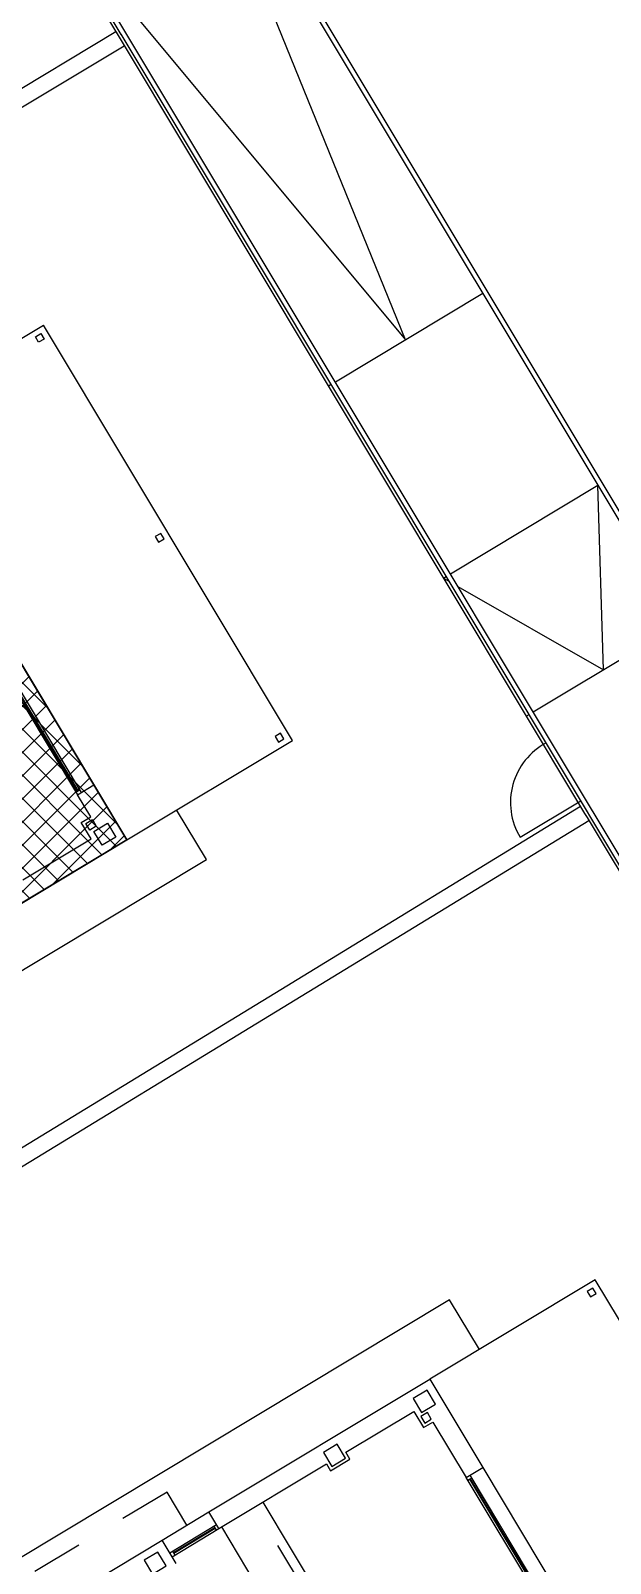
# Model space of a CAD drawing. Header units: millimetres. Extents: x 441061 to 442903, y 4515148 to 4515613.
# Drawn here: x 442669 to 442670.126, y 4515542.111 to 4515545.087 of the extents above; entities that cross this region are included whole.
import ezdxf

# ---------------------------------------------------------------- set-up
doc = ezdxf.new("R2010")
doc.units = ezdxf.units.MM
doc.linetypes.add('CONTINUA', pattern=[0])
doc.linetypes.add('RAYITAS', pattern=[0.375, 0.25, -0.125])
for name, color, linetype in [('01_mono BAJA', 2, 'Continuous'), ('01_piscinas', 254, 'Continuous'), ('01_proyección', 4, 'RAYITAS'), ('01_ventanas', 2, 'Continuous')]:
    doc.layers.add(name, color=color, linetype=linetype)

# ---------------------------------------------------------------- blocks, each defined once
blk = doc.blocks.new('A$C6A825EFA')
at = {"layer": '01_mono BAJA', "color": 254}
for p, q in [((15.7, 12.5, 0), (15.7, 7.855, 0)), ((15.275, 7.855, 0), (15.7, 7.855, 0)), ((15.4, 7.855, 0), (15.4, 7.005, 0)), ((15.47, 7.805, 0), (15.4, 7.805, 0)), ((15.428, 7.055, 0), (15.428, 7.805, 0)), ((15.442, 7.055, 0), (15.442, 7.805, 0)), ((15.47, 7.855, 0), (15.47, 7.005, 0)), ((15.7, 7.855, 0), (15.7, 7.005, 0)), ((12.3, 6.955, 0), (15.4, 6.955, 0)), ((15.47, 7.055, 0), (15.4, 7.055, 0)), ((15.4, 7.005, 0), (15.7, 7.005, 0)), ((15.4, 7.005, 0), (15.4, 5.055, 0)), ((15.7, 7.005, 0), (15.7, 3, 0)), ((12.3, 6.205, 0), (15.4, 6.205, 0)), ((15.4, 4.705, 0), (15.4, 3.47, 0)), ((15.4, 3.47, 0), (15.105, 3.47, 0)), ((15.105, 3.47, 0), (15.105, 3.3, 0)), ((11.3, 3.3, 0), (14.1, 3.3, 0)), ((11.3, 3.23, 0), (14.1, 3.23, 0)), ((14.05, 3.272, 0), (12.35, 3.272, 0)), ((14.05, 3.258, 0), (12.35, 3.258, 0)), ((14.05, 3.3, 0), (14.05, 3.23, 0)), ((15.105, 3.3, 0), (14.1, 3.3, 0)), ((14.1, 3.3, 0), (14.1, 3, 0)), ((14.1, 3, 0), (11.3, 3, 0)), ((15.7, 3, 0), (14.1, 3, 0)), ((15.7, 0, 0), (15.7, 3)), ((0, 0, 0), (15.7, 0, 0))]:
    blk.add_line(p, q, dxfattribs=at)
for points in [[(15.325, 8.005), (15.575, 8.005), (15.575, 8.255), (15.325, 8.255), (15.325, 8.005)], [(15.325, 4.755), (15.575, 4.755), (15.575, 5.005), (15.325, 5.005), (15.325, 4.755)], [(15.325, 3.125), (15.575, 3.125), (15.575, 3.375), (15.325, 3.375), (15.325, 3.125)]]:
    blk.add_lwpolyline(points, close=True, dxfattribs=at)
at = {"layer": '01_mono BAJA', "color": 254, "elevation": 0}
blk.add_lwpolyline([(15.4, 5.055), (15.275, 5.055), (15.275, 4.705), (15.4, 4.705)], dxfattribs=at)
for points in [[(15.275, 3.42), (15.155, 3.42), (15.155, 3.3), (15.275, 3.3)], [(15.61, 0.2), (15.51, 0.2), (15.51, 0.1), (15.61, 0.1)]]:
    blk.add_lwpolyline(points, close=True, dxfattribs=at)
at = {"layer": '01_proyección', "color": 120, "ltscale": 0.25}
blk.add_line((12.3, 6.355, 0), (15.4, 6.355, 0), dxfattribs=at)
at = {"layer": '01_proyección', "color": 120, "ltscale": 0.25, "elevation": 0}
blk.add_lwpolyline([(15.7, 7.405), (16.3, 7.405), (16.3, 13.1), (-0.6, 13.1), (-0.6, 7.405), (0, 7.405)], dxfattribs=at)
blk = doc.blocks.new('A$C05441830')
at = {"layer": '01_mono BAJA', "color": 254, "linetype": 'CONTINUA'}
for p, q in [((0.4, 8.217), (0.4, 3)), ((0.7, 4.705), (0.7, 3.47)), ((0.7, 3.47), (0.995, 3.47)), ((0.995, 3.47), (0.995, 3.3)), ((0.995, 3.3), (1.395, 3.3)), ((1.395, 3.3), (1.395, 3)), ((4.195, 3.3, 0), (1.395, 3.3)), ((4.195, 3.23, 0), (1.395, 3.23)), ((1.445, 3.3), (1.445, 3.23)), ((1.445, 3.272, 0), (3.145, 3.272, 0)), ((1.445, 3.258, 0), (3.145, 3.258, 0)), ((0.4, 3), (1.395, 3)), ((0.4, 3), (0.4, 0)), ((1.395, 3), (4.195, 3, 0)), ((7.92, 3), (7.92, 0)), ((0.4, 0, 0), (7.92, 0))]:
    blk.add_line(p, q, dxfattribs=at)
for points in [[(0.775, 3.125), (0.525, 3.125), (0.525, 3.375), (0.775, 3.375), (0.775, 3.125)], [(0.825, 3.42), (0.945, 3.42), (0.945, 3.3), (0.825, 3.3)], [(7.73, 0.2), (7.83, 0.2), (7.83, 0.1), (7.73, 0.1)]]:
    blk.add_lwpolyline(points, close=True, dxfattribs=at)
at = {"layer": '01_mono BAJA', "color": 254, "linetype": 'CONTINUA', "elevation": 0}
for points in [[(0.59, 0.2), (0.49, 0.2), (0.49, 0.1), (0.59, 0.1)], [(4.21, 0.2), (4.11, 0.2), (4.11, 0.1), (4.21, 0.1)]]:
    blk.add_lwpolyline(points, close=True, dxfattribs=at)
blk = doc.blocks.new('A$C21391103')
at = {"layer": '01_piscinas'}
for p, q in [((81.765, 87.594), (89.021, 75.51)), ((89.978, 79.355), (101.869, 59.549)), ((90.093, 79.31), (101.896, 59.65)), ((88.956, 75.617), (70.298, 64.415)), ((89.021, 75.51), (96.244, 63.479)), ((89.021, 75.51), (89.021, 75.51)), ((70.427, 64.201), (89.085, 75.403)), ((94.661, 71.555), (92.369, 70.179)), ((92.305, 70.14), (92.26, 70.114)), ((94.158, 67.2, 0), (96.45, 68.576)), ((94.049, 67.135, 0), (94.093, 67.161, 0)), ((95.444, 65.057, 0), (97.736, 66.433)), ((95.336, 64.991, 0), (95.38, 65.018, 0)), ((96.18, 63.586), (91.52, 60.743)), ((95.241, 63.11), (96.185, 63.677)), ((90.363, 62.763, 0), (89.9, 63.534, 0)), ((91.65, 60.53), (96.308, 63.372)), ((96.244, 63.479), (96.282, 63.416)), ((96.282, 63.416), (103.524, 51.353)), ((76.342, 54.345, 0), (90.363, 62.763, 0)), ((91.52, 60.743), (86.861, 57.901)), ((86.99, 57.688), (91.65, 60.53)), ((94.145, 55.928), (87.369, 51.859)), ((94.609, 55.157), (94.145, 55.928))]:
    blk.add_line(p, q, dxfattribs=at)
for points in [[(111.095, 38.844), (103.577, 51.365), (103.568, 51.38), (96.326, 63.442), (96.288, 63.505), (89.039, 75.58), (89.039, 75.579), (81.807, 87.625), (75.794, 97.64)], [(111.159, 38.883), (103.642, 51.404), (103.633, 51.418), (96.391, 63.481), (96.353, 63.544), (89.065, 75.683), (89.065, 75.682), (81.871, 87.663), (75.868, 97.662)], [(88.156, 77.197), (93.461, 70.834), (90.028, 79.271)]]:
    blk.add_lwpolyline(points, dxfattribs=at)
at = {"layer": '01_piscinas', "elevation": 0}
for points in [[(94.274, 67.006), (96.536, 65.712), (96.45, 68.576)], [(94.049, 67.135), (94.141, 67.082)]]:
    blk.add_lwpolyline(points, dxfattribs=at)
at = {"layer": '01_piscinas'}
blk.add_arc((96.141, 63.65), 1.05, 118.1591, 210.9802, dxfattribs=at)
for name, p, rotation in [('A$C05441830', (91.906, 64.272, 0), 120.9802403143534), ('A$C6A825EFA', (104.491, 42.777, 0), 120.9802402672481)]:
    blk.add_blockref(name, p, dxfattribs=dict(at, rotation=rotation))

msp = doc.modelspace()

# ---------------------------------------------------------------- hatches: boundary and pattern name
at = {"layer": '01_ventanas'}
h = msp.add_hatch(dxfattribs=at)
h.set_pattern_fill('ANSI37', color=256, scale=0.01)
h.set_pattern_definition([(45, (464.357106, 274.88164), (-0.02245064030267, 0.02245064030267), []), (135, (464.357106, 274.88164), (-0.02245064030267, -0.02245064030267), [])])
h.paths.add_polyline_path([(442667.6046, 4515543.6624), (442668.7031, 4515544.3219), (442669.1869, 4515543.516), (442668.0885, 4515542.8565)])

# ---------------------------------------------------------------- linework, layer by layer
at = {"layer": '01_ventanas', "elevation": 0}
msp.add_lwpolyline([(442667.6046, 4515543.6624), (442668.7031, 4515544.3219), (442669.1869, 4515543.516), (442668.0885, 4515542.8565)], close=True, dxfattribs=at)

# ---------------------------------------------------------------- block references
at = {"layer": '01_piscinas', "color": 6, "linetype": 'CONTINUA', "xscale": 0.125, "yscale": 0.125, "zscale": 0.125}
msp.add_blockref('A$C21391103', (442658.0459, 4515535.6321), dxfattribs=at)

doc.saveas('drawing.dxf')
